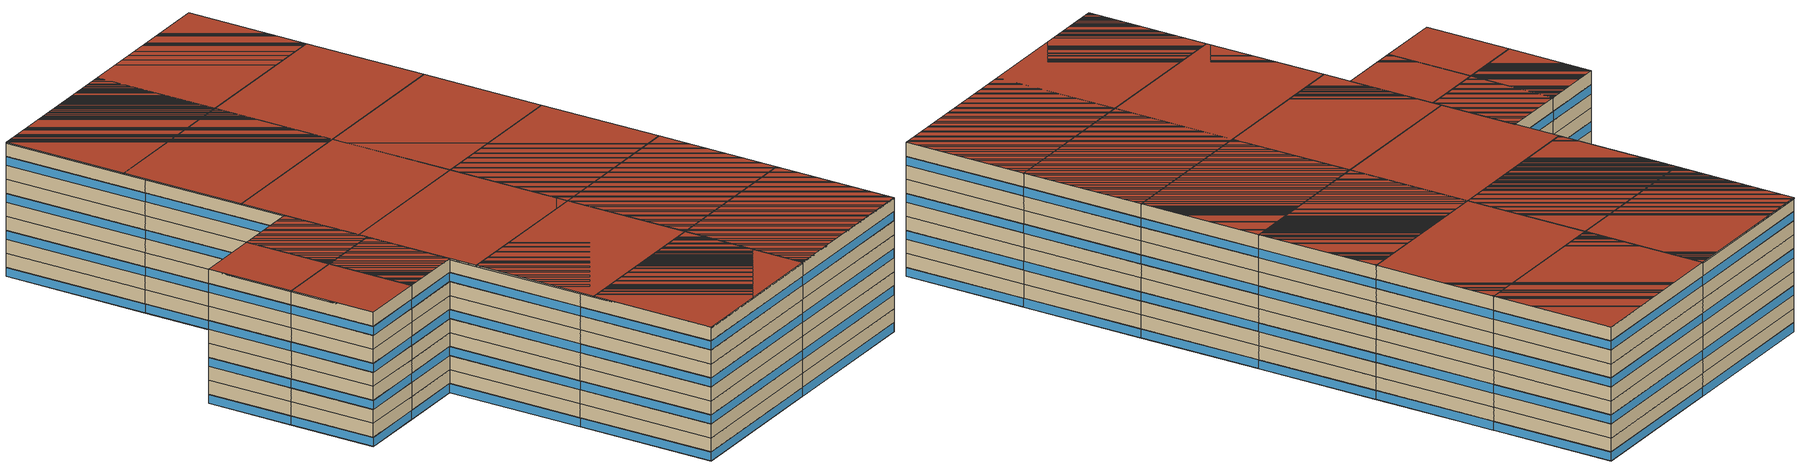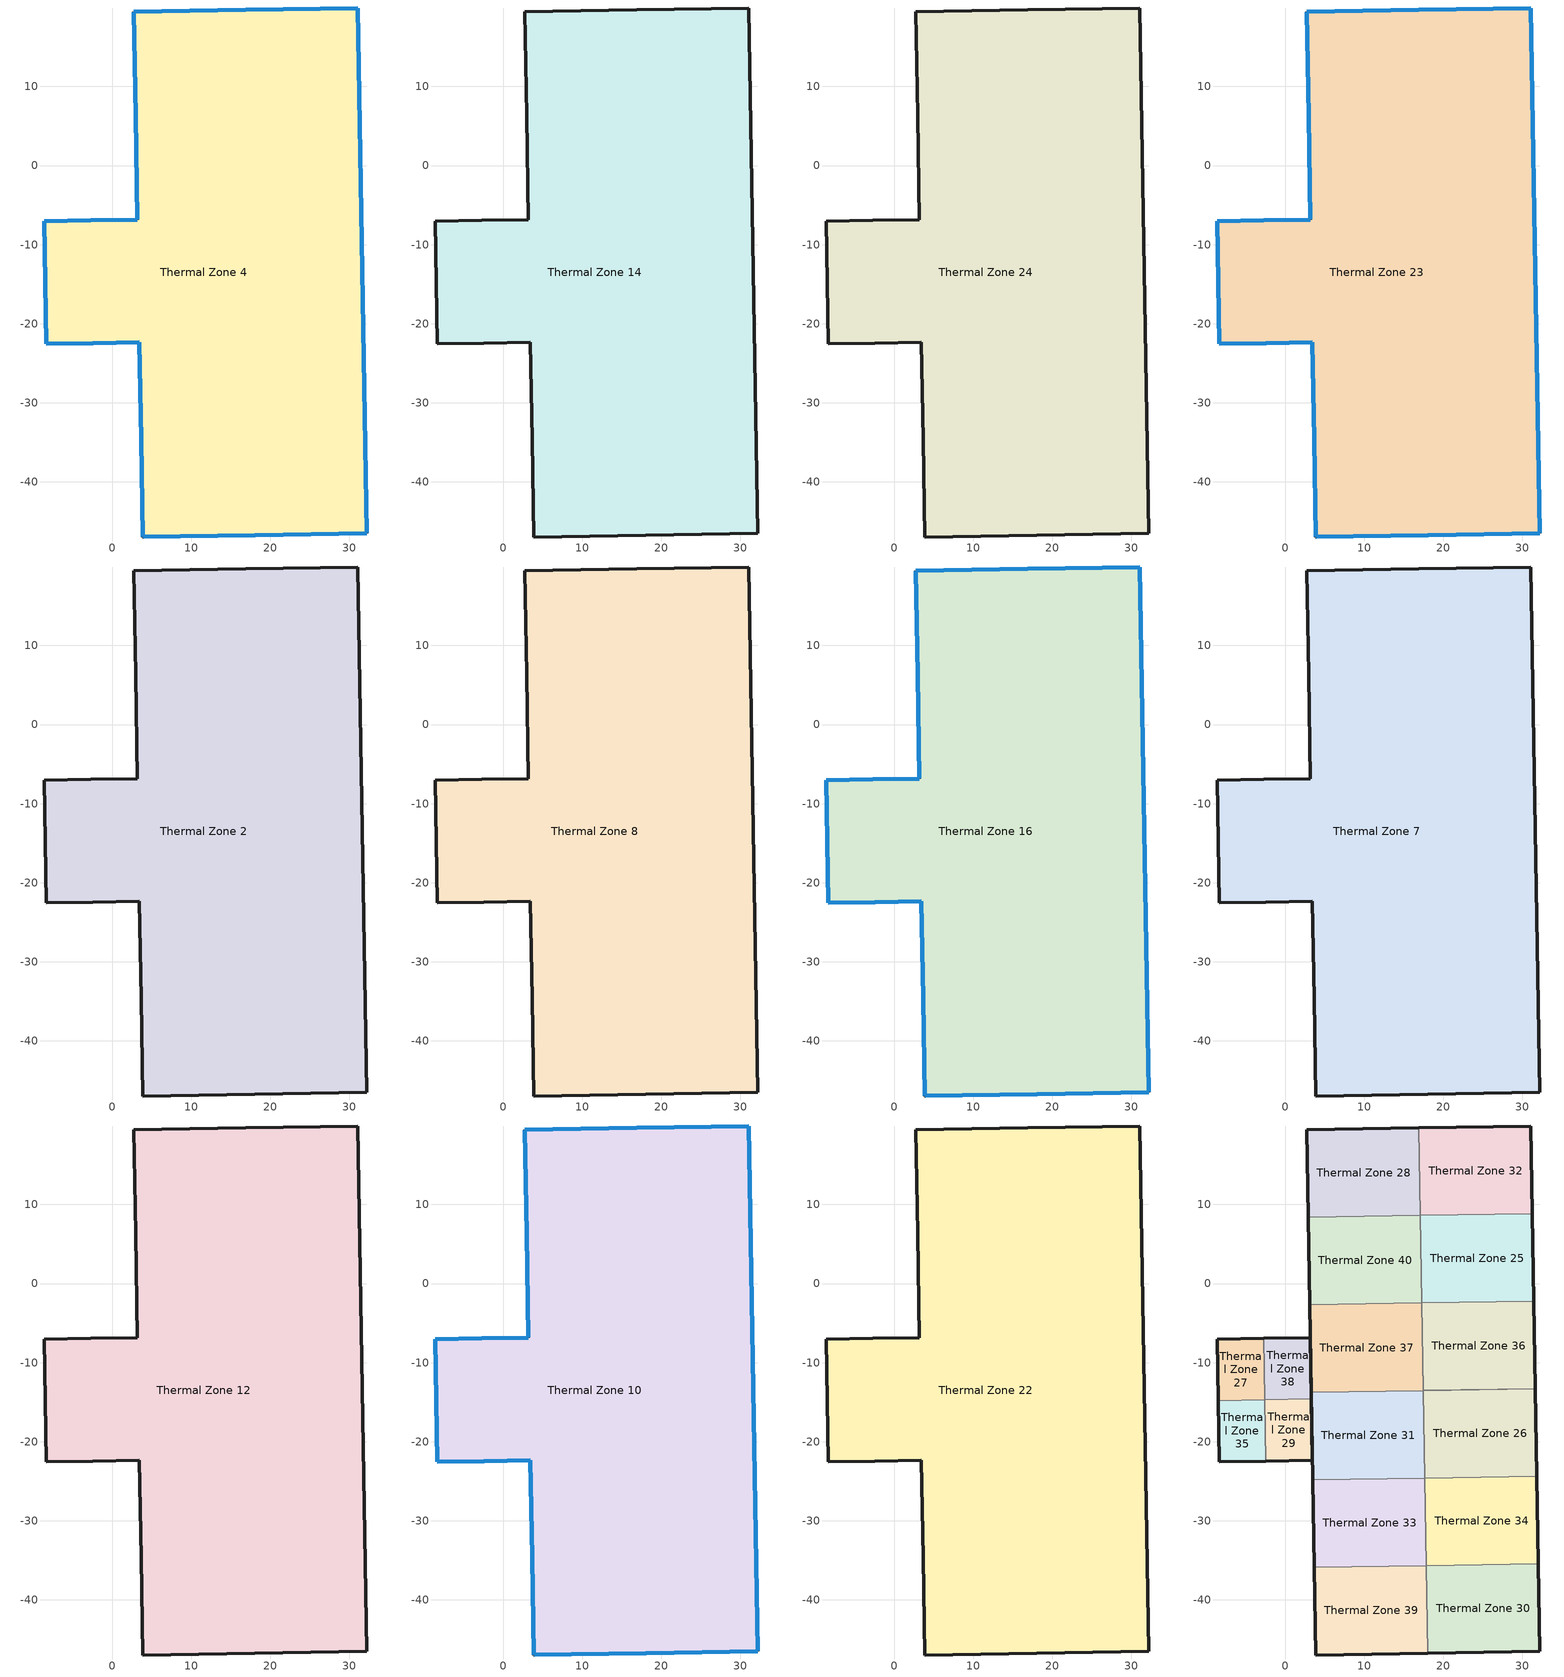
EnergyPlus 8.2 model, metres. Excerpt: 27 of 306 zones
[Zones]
Thermal Zone 4
 floor to Thermal Zone 9 (ASHRAE 90.1-2004 ExtWall Mass ClimateZone 6 Reversed): 31.05,19.92 31.24,8.86 31.43,-2.21 31.62,-13.27 31.82,-24.34 32.01,-35.4 32.2,-46.47 18.04,-46.71 3.88,-46.95 3.67,-34.65 3.46,-22.34 -2.44,-22.44 -8.33,-22.54 -8.46,-14.78 -8.6,-7.03 -2.7,-6.93 3.19,-6.82 2.96,6.3 2.73,19.43 16.89,19.68 z14.44
 wall outside (ASHRAE 90.1-2004 ExtWall Mass ClimateZone 6): 31.24,8.86 31.05,19.92 16.89,19.68 2.73,19.43 2.96,6.3 3.19,-6.82 -2.7,-6.93 -8.6,-7.03 -8.46,-14.78 -8.33,-22.54 -2.44,-22.44 3.46,-22.34 3.67,-34.65 3.88,-46.95 18.04,-46.71 32.2,-46.47 32.01,-35.4 31.82,-24.34 31.62,-13.27 31.43,-2.21 31.24,8.86 z14.44:15.26
 window (ASHRAE 90.1-2004 ExtWindow ClimateZone 4-6): 31.24,8.88 31.05,19.89 / 31.43,-2.18 31.24,8.83 / 31.62,-13.25 31.43,-2.23 / 31.81,-24.31 31.62,-13.3 / 32.01,-35.38 31.82,-24.36 / 32.2,-46.44 32.01,-35.43 / 18.07,-46.71 32.17,-46.47 / 3.91,-46.95 18.01,-46.71 / 3.67,-34.67 3.88,-46.93 / 3.46,-22.36 3.67,-34.62 / -2.41,-22.44 3.43,-22.34 / -8.3,-22.54 -2.46,-22.44 / -8.46,-14.81 -8.33,-22.52 / -8.59,-7.05 -8.46,-14.76 / -2.73,-6.93 -8.57,-7.03 / 3.16,-6.82 -2.68,-6.93 / 2.96,6.28 3.19,-6.8 / 2.73,19.41 2.96,6.33 / 16.87,19.67 2.76,19.43 / 31.02,19.92 16.92,19.68 z14.46:15.23
Thermal Zone 14
 floor to Thermal Zone 4 (ASHRAE 90.1-2004 ExtWall Mass ClimateZone 6 Reversed): 31.05,19.92 31.24,8.86 31.43,-2.21 31.62,-13.27 31.82,-24.34 32.01,-35.4 32.2,-46.47 18.04,-46.71 3.88,-46.95 3.67,-34.65 3.46,-22.34 -2.44,-22.44 -8.33,-22.54 -8.46,-14.78 -8.6,-7.03 -2.7,-6.93 3.19,-6.82 2.96,6.3 2.73,19.43 16.89,19.68 z15.26
 wall outside (ASHRAE 90.1-2004 ExtWall Mass ClimateZone 6): 31.24,8.86 31.05,19.92 16.89,19.68 2.73,19.43 2.96,6.3 3.19,-6.82 -2.7,-6.93 -8.6,-7.03 -8.46,-14.78 -8.33,-22.54 -2.44,-22.44 3.46,-22.34 3.67,-34.65 3.88,-46.95 18.04,-46.71 32.2,-46.47 32.01,-35.4 31.82,-24.34 31.62,-13.27 31.43,-2.21 31.24,8.86 z15.26:16.5
Thermal Zone 24
 floor to Thermal Zone 14 (ASHRAE 90.1-2004 ExtWall Mass ClimateZone 6 Reversed): 31.05,19.92 31.24,8.86 31.43,-2.21 31.62,-13.27 31.82,-24.34 32.01,-35.4 32.2,-46.47 18.04,-46.71 3.88,-46.95 3.67,-34.65 3.46,-22.34 -2.44,-22.44 -8.33,-22.54 -8.46,-14.78 -8.6,-7.03 -2.7,-6.93 3.19,-6.82 2.96,6.3 2.73,19.43 16.89,19.68 z16.5
 wall outside (ASHRAE 90.1-2004 ExtWall Mass ClimateZone 6): 31.24,8.86 31.05,19.92 16.89,19.68 2.73,19.43 2.96,6.3 3.19,-6.82 -2.7,-6.93 -8.6,-7.03 -8.46,-14.78 -8.33,-22.54 -2.44,-22.44 3.46,-22.34 3.67,-34.65 3.88,-46.95 18.04,-46.71 32.2,-46.47 32.01,-35.4 31.82,-24.34 31.62,-13.27 31.43,-2.21 31.24,8.86 z16.5:17.74
Thermal Zone 23
 floor to Thermal Zone 24 (ASHRAE 90.1-2004 ExtWall Mass ClimateZone 6 Reversed): 31.05,19.92 31.24,8.86 31.43,-2.21 31.62,-13.27 31.82,-24.34 32.01,-35.4 32.2,-46.47 18.04,-46.71 3.88,-46.95 3.67,-34.65 3.46,-22.34 -2.44,-22.44 -8.33,-22.54 -8.46,-14.78 -8.6,-7.03 -2.7,-6.93 3.19,-6.82 2.96,6.3 2.73,19.43 16.89,19.68 z17.74
 wall outside (ASHRAE 90.1-2004 ExtWall Mass ClimateZone 6): 31.24,8.86 31.05,19.92 16.89,19.68 2.73,19.43 2.96,6.3 3.19,-6.82 -2.7,-6.93 -8.6,-7.03 -8.46,-14.78 -8.33,-22.54 -2.44,-22.44 3.46,-22.34 3.67,-34.65 3.88,-46.95 18.04,-46.71 32.2,-46.47 32.01,-35.4 31.82,-24.34 31.62,-13.27 31.43,-2.21 31.24,8.86 z17.74:18.56
 window (ASHRAE 90.1-2004 ExtWindow ClimateZone 4-6): 31.24,8.88 31.05,19.89 / 31.43,-2.18 31.24,8.83 / 31.62,-13.25 31.43,-2.23 / 31.81,-24.31 31.62,-13.3 / 32.01,-35.38 31.82,-24.36 / 32.2,-46.44 32.01,-35.43 / 18.07,-46.71 32.17,-46.47 / 3.91,-46.95 18.01,-46.71 / 3.67,-34.67 3.88,-46.93 / 3.46,-22.36 3.67,-34.62 / -2.41,-22.44 3.43,-22.34 / -8.3,-22.54 -2.46,-22.44 / -8.46,-14.81 -8.33,-22.52 / -8.59,-7.05 -8.46,-14.76 / -2.73,-6.93 -8.57,-7.03 / 3.16,-6.82 -2.68,-6.93 / 2.96,6.28 3.19,-6.8 / 2.73,19.41 2.96,6.33 / 16.87,19.67 2.76,19.43 / 31.02,19.92 16.92,19.68 z17.76:18.53
Thermal Zone 2
 floor to Thermal Zone 23 (ASHRAE 90.1-2004 ExtWall Mass ClimateZone 6 Reversed): 31.05,19.92 31.24,8.86 31.43,-2.21 31.62,-13.27 31.82,-24.34 32.01,-35.4 32.2,-46.47 18.04,-46.71 3.88,-46.95 3.67,-34.65 3.46,-22.34 -2.44,-22.44 -8.33,-22.54 -8.46,-14.78 -8.6,-7.03 -2.7,-6.93 3.19,-6.82 2.96,6.3 2.73,19.43 16.89,19.68 z18.56
 wall outside (ASHRAE 90.1-2004 ExtWall Mass ClimateZone 6): 31.24,8.86 31.05,19.92 16.89,19.68 2.73,19.43 2.96,6.3 3.19,-6.82 -2.7,-6.93 -8.6,-7.03 -8.46,-14.78 -8.33,-22.54 -2.44,-22.44 3.46,-22.34 3.67,-34.65 3.88,-46.95 18.04,-46.71 32.2,-46.47 32.01,-35.4 31.82,-24.34 31.62,-13.27 31.43,-2.21 31.24,8.86 z18.56:19.8
Thermal Zone 8
 floor to Thermal Zone 2 (ASHRAE 90.1-2004 ExtWall Mass ClimateZone 6 Reversed): 31.05,19.92 31.24,8.86 31.43,-2.21 31.62,-13.27 31.82,-24.34 32.01,-35.4 32.2,-46.47 18.04,-46.71 3.88,-46.95 3.67,-34.65 3.46,-22.34 -2.44,-22.44 -8.33,-22.54 -8.46,-14.78 -8.6,-7.03 -2.7,-6.93 3.19,-6.82 2.96,6.3 2.73,19.43 16.89,19.68 z19.8
 wall outside (ASHRAE 90.1-2004 ExtWall Mass ClimateZone 6): 31.24,8.86 31.05,19.92 16.89,19.68 2.73,19.43 2.96,6.3 3.19,-6.82 -2.7,-6.93 -8.6,-7.03 -8.46,-14.78 -8.33,-22.54 -2.44,-22.44 3.46,-22.34 3.67,-34.65 3.88,-46.95 18.04,-46.71 32.2,-46.47 32.01,-35.4 31.82,-24.34 31.62,-13.27 31.43,-2.21 31.24,8.86 z19.8:21.04
Thermal Zone 16
 floor to Thermal Zone 8 (ASHRAE 90.1-2004 ExtWall Mass ClimateZone 6 Reversed): 31.05,19.92 31.24,8.86 31.43,-2.21 31.62,-13.27 31.82,-24.34 32.01,-35.4 32.2,-46.47 18.04,-46.71 3.88,-46.95 3.67,-34.65 3.46,-22.34 -2.44,-22.44 -8.33,-22.54 -8.46,-14.78 -8.6,-7.03 -2.7,-6.93 3.19,-6.82 2.96,6.3 2.73,19.43 16.89,19.68 z21.04
 wall outside (ASHRAE 90.1-2004 ExtWall Mass ClimateZone 6): 31.24,8.86 31.05,19.92 16.89,19.68 2.73,19.43 2.96,6.3 3.19,-6.82 -2.7,-6.93 -8.6,-7.03 -8.46,-14.78 -8.33,-22.54 -2.44,-22.44 3.46,-22.34 3.67,-34.65 3.88,-46.95 18.04,-46.71 32.2,-46.47 32.01,-35.4 31.82,-24.34 31.62,-13.27 31.43,-2.21 31.24,8.86 z21.04:21.86
 window (ASHRAE 90.1-2004 ExtWindow ClimateZone 4-6): 31.24,8.88 31.05,19.89 / 31.43,-2.18 31.24,8.83 / 31.62,-13.25 31.43,-2.23 / 31.81,-24.31 31.62,-13.3 / 32.01,-35.38 31.82,-24.36 / 32.2,-46.44 32.01,-35.43 / 18.07,-46.71 32.17,-46.47 / 3.91,-46.95 18.01,-46.71 / 3.67,-34.67 3.88,-46.93 / 3.46,-22.36 3.67,-34.62 / -2.41,-22.44 3.43,-22.34 / -8.3,-22.54 -2.46,-22.44 / -8.46,-14.81 -8.33,-22.52 / -8.59,-7.05 -8.46,-14.76 / -2.73,-6.93 -8.57,-7.03 / 3.16,-6.82 -2.68,-6.93 / 2.96,6.28 3.19,-6.8 / 2.73,19.41 2.96,6.33 / 16.87,19.67 2.76,19.43 / 31.02,19.92 16.92,19.68 z21.06:21.83
Thermal Zone 7
 floor to Thermal Zone 16 (ASHRAE 90.1-2004 ExtWall Mass ClimateZone 6 Reversed): 31.05,19.92 31.24,8.86 31.43,-2.21 31.62,-13.27 31.82,-24.34 32.01,-35.4 32.2,-46.47 18.04,-46.71 3.88,-46.95 3.67,-34.65 3.46,-22.34 -2.44,-22.44 -8.33,-22.54 -8.46,-14.78 -8.6,-7.03 -2.7,-6.93 3.19,-6.82 2.96,6.3 2.73,19.43 16.89,19.68 z21.86
 wall outside (ASHRAE 90.1-2004 ExtWall Mass ClimateZone 6): 31.24,8.86 31.05,19.92 16.89,19.68 2.73,19.43 2.96,6.3 3.19,-6.82 -2.7,-6.93 -8.6,-7.03 -8.46,-14.78 -8.33,-22.54 -2.44,-22.44 3.46,-22.34 3.67,-34.65 3.88,-46.95 18.04,-46.71 32.2,-46.47 32.01,-35.4 31.82,-24.34 31.62,-13.27 31.43,-2.21 31.24,8.86 z21.86:23.1
Thermal Zone 12
 floor to Thermal Zone 7 (ASHRAE 90.1-2004 ExtWall Mass ClimateZone 6 Reversed): 31.05,19.92 31.24,8.86 31.43,-2.21 31.62,-13.27 31.82,-24.34 32.01,-35.4 32.2,-46.47 18.04,-46.71 3.88,-46.95 3.67,-34.65 3.46,-22.34 -2.44,-22.44 -8.33,-22.54 -8.46,-14.78 -8.6,-7.03 -2.7,-6.93 3.19,-6.82 2.96,6.3 2.73,19.43 16.89,19.68 z23.1
 wall outside (ASHRAE 90.1-2004 ExtWall Mass ClimateZone 6): 31.24,8.86 31.05,19.92 16.89,19.68 2.73,19.43 2.96,6.3 3.19,-6.82 -2.7,-6.93 -8.6,-7.03 -8.46,-14.78 -8.33,-22.54 -2.44,-22.44 3.46,-22.34 3.67,-34.65 3.88,-46.95 18.04,-46.71 32.2,-46.47 32.01,-35.4 31.82,-24.34 31.62,-13.27 31.43,-2.21 31.24,8.86 z23.1:24.34
Thermal Zone 10
 floor to Thermal Zone 12 (ASHRAE 90.1-2004 ExtWall Mass ClimateZone 6 Reversed): 31.05,19.92 31.24,8.86 31.43,-2.21 31.62,-13.27 31.82,-24.34 32.01,-35.4 32.2,-46.47 18.04,-46.71 3.88,-46.95 3.67,-34.65 3.46,-22.34 -2.44,-22.44 -8.33,-22.54 -8.46,-14.78 -8.6,-7.03 -2.7,-6.93 3.19,-6.82 2.96,6.3 2.73,19.43 16.89,19.68 z24.34
 wall outside (ASHRAE 90.1-2004 ExtWall Mass ClimateZone 6): 31.24,8.86 31.05,19.92 16.89,19.68 2.73,19.43 2.96,6.3 3.19,-6.82 -2.7,-6.93 -8.6,-7.03 -8.46,-14.78 -8.33,-22.54 -2.44,-22.44 3.46,-22.34 3.67,-34.65 3.88,-46.95 18.04,-46.71 32.2,-46.47 32.01,-35.4 31.82,-24.34 31.62,-13.27 31.43,-2.21 31.24,8.86 z24.34:25.16
 window (ASHRAE 90.1-2004 ExtWindow ClimateZone 4-6): 31.24,8.88 31.05,19.89 / 31.43,-2.18 31.24,8.83 / 31.62,-13.25 31.43,-2.23 / 31.81,-24.31 31.62,-13.3 / 32.01,-35.38 31.82,-24.36 / 32.2,-46.44 32.01,-35.43 / 18.07,-46.71 32.17,-46.47 / 3.91,-46.95 18.01,-46.71 / 3.67,-34.67 3.88,-46.93 / 3.46,-22.36 3.67,-34.62 / -2.41,-22.44 3.43,-22.34 / -8.3,-22.54 -2.46,-22.44 / -8.46,-14.81 -8.33,-22.52 / -8.59,-7.05 -8.46,-14.76 / -2.73,-6.93 -8.57,-7.03 / 3.16,-6.82 -2.68,-6.93 / 2.96,6.28 3.19,-6.8 / 2.73,19.41 2.96,6.33 / 16.87,19.67 2.76,19.43 / 31.02,19.92 16.92,19.68 z24.36:25.13
Thermal Zone 22
 floor to Thermal Zone 10 (ASHRAE 90.1-2004 ExtWall Mass ClimateZone 6 Reversed): 31.05,19.92 31.24,8.86 31.43,-2.21 31.62,-13.27 31.82,-24.34 32.01,-35.4 32.2,-46.47 18.04,-46.71 3.88,-46.95 3.67,-34.65 3.46,-22.34 -2.44,-22.44 -8.33,-22.54 -8.46,-14.78 -8.6,-7.03 -2.7,-6.93 3.19,-6.82 2.96,6.3 2.73,19.43 16.89,19.68 z25.16
 wall outside (ASHRAE 90.1-2004 ExtWall Mass ClimateZone 6): 31.24,8.86 31.05,19.92 16.89,19.68 2.73,19.43 2.96,6.3 3.19,-6.82 -2.7,-6.93 -8.6,-7.03 -8.46,-14.78 -8.33,-22.54 -2.44,-22.44 3.46,-22.34 3.67,-34.65 3.88,-46.95 18.04,-46.71 32.2,-46.47 32.01,-35.4 31.82,-24.34 31.62,-13.27 31.43,-2.21 31.24,8.86 z25.16:26.4
 roof outside (ASHRAE 90.1-2004 ExtWall Mass ClimateZone 6): 16.89,19.68 2.73,19.43 2.96,6.3 3.19,-6.82 -2.7,-6.93 -8.6,-7.03 -8.46,-14.78 -8.33,-22.54 -2.44,-22.44 3.46,-22.34 3.67,-34.65 3.88,-46.95 18.04,-46.71 32.2,-46.47 32.01,-35.4 31.82,-24.34 31.62,-13.27 31.43,-2.21 31.24,8.86 31.05,19.92 z26.4
Thermal Zone 25
 floor ground (ASHRAE 90.1-2004 ExtWall Mass ClimateZone 6): 31.24,8.86 31.43,-2.21 17.27,-2.45 17.08,8.61 z26.3
 wall outside (ASHRAE 90.1-2004 ExtWall Mass ClimateZone 6): 31.43,-2.21 31.24,8.86 z26.3:26.4
 wall to Thermal Zone 36 (ASHRAE 90.1-2004 ExtWall Mass ClimateZone 6): 17.27,-2.45 31.43,-2.21 z26.3:26.4
 wall to Thermal Zone 40 (ASHRAE 90.1-2004 ExtWall Mass ClimateZone 6): 17.08,8.61 17.27,-2.45 z26.3:26.4
 wall to Thermal Zone 32 (ASHRAE 90.1-2004 ExtWall Mass ClimateZone 6 Reversed): 31.24,8.86 17.08,8.61 z26.3:26.4
 roof outside (ASHRAE 90.1-2004 ExtWall Mass ClimateZone 6): 17.08,8.61 17.27,-2.45 31.43,-2.21 31.24,8.86 z26.4
Thermal Zone 26
 floor ground (ASHRAE 90.1-2004 ExtWall Mass ClimateZone 6): 31.62,-13.27 31.82,-24.34 17.66,-24.58 17.47,-13.52 z26.3
 wall outside (ASHRAE 90.1-2004 ExtWall Mass ClimateZone 6): 31.82,-24.34 31.62,-13.27 z26.3:26.4
 wall to Thermal Zone 34 (ASHRAE 90.1-2004 ExtWall Mass ClimateZone 6): 17.66,-24.58 31.82,-24.34 z26.3:26.4
 wall to Thermal Zone 31 (ASHRAE 90.1-2004 ExtWall Mass ClimateZone 6): 17.47,-13.52 17.66,-24.58 z26.3:26.4
 wall to Thermal Zone 36 (ASHRAE 90.1-2004 ExtWall Mass ClimateZone 6 Reversed): 31.62,-13.27 17.47,-13.52 z26.3:26.4
 roof outside (ASHRAE 90.1-2004 ExtWall Mass ClimateZone 6): 17.47,-13.52 17.66,-24.58 31.82,-24.34 31.62,-13.27 z26.4
Thermal Zone 27
 floor ground (ASHRAE 90.1-2004 ExtWall Mass ClimateZone 6): -2.7,-6.93 -2.57,-14.68 -8.46,-14.78 -8.6,-7.03 z26.3
 wall outside (ASHRAE 90.1-2004 ExtWall Mass ClimateZone 6): -2.7,-6.93 -8.6,-7.03 -8.46,-14.78 z26.3:26.4
 wall to Thermal Zone 38 (ASHRAE 90.1-2004 ExtWall Mass ClimateZone 6 Reversed): -2.57,-14.68 -2.7,-6.93 z26.3:26.4
 wall to Thermal Zone 35 (ASHRAE 90.1-2004 ExtWall Mass ClimateZone 6): -8.46,-14.78 -2.57,-14.68 z26.3:26.4
 roof outside (ASHRAE 90.1-2004 ExtWall Mass ClimateZone 6): -8.6,-7.03 -8.46,-14.78 -2.57,-14.68 -2.7,-6.93 z26.4
Thermal Zone 28
 floor ground (ASHRAE 90.1-2004 ExtWall Mass ClimateZone 6): 16.89,19.68 17.08,8.61 2.93,8.37 2.73,19.43 z26.3
 wall outside (ASHRAE 90.1-2004 ExtWall Mass ClimateZone 6): 16.89,19.68 2.73,19.43 2.93,8.37 z26.3:26.4
 wall to Thermal Zone 32 (ASHRAE 90.1-2004 ExtWall Mass ClimateZone 6 Reversed): 17.08,8.61 16.89,19.68 z26.3:26.4
 wall to Thermal Zone 40 (ASHRAE 90.1-2004 ExtWall Mass ClimateZone 6): 2.93,8.37 17.08,8.61 z26.3:26.4
 roof outside (ASHRAE 90.1-2004 ExtWall Mass ClimateZone 6): 2.73,19.43 2.93,8.37 17.08,8.61 16.89,19.68 z26.4
Thermal Zone 29
 floor ground (ASHRAE 90.1-2004 ExtWall Mass ClimateZone 6): 3.32,-14.58 3.46,-22.34 -2.44,-22.44 -2.57,-14.68 z26.3
 wall outside (ASHRAE 90.1-2004 ExtWall Mass ClimateZone 6): -2.44,-22.44 3.46,-22.34 3.32,-14.58 z26.3:26.4
 wall to Thermal Zone 35 (ASHRAE 90.1-2004 ExtWall Mass ClimateZone 6): -2.57,-14.68 -2.44,-22.44 z26.3:26.4
 wall to Thermal Zone 38 (ASHRAE 90.1-2004 ExtWall Mass ClimateZone 6 Reversed): 3.32,-14.58 -2.57,-14.68 z26.3:26.4
 roof outside (ASHRAE 90.1-2004 ExtWall Mass ClimateZone 6): -2.57,-14.68 -2.44,-22.44 3.46,-22.34 3.32,-14.58 z26.4
Thermal Zone 30
 floor ground (ASHRAE 90.1-2004 ExtWall Mass ClimateZone 6): 32.01,-35.4 32.2,-46.47 18.04,-46.71 17.85,-35.65 z26.3
 wall outside (ASHRAE 90.1-2004 ExtWall Mass ClimateZone 6): 18.04,-46.71 32.2,-46.47 32.01,-35.4 z26.3:26.4
 wall to Thermal Zone 39 (ASHRAE 90.1-2004 ExtWall Mass ClimateZone 6): 17.85,-35.65 18.04,-46.71 z26.3:26.4
 wall to Thermal Zone 34 (ASHRAE 90.1-2004 ExtWall Mass ClimateZone 6 Reversed): 32.01,-35.4 17.85,-35.65 z26.3:26.4
 roof outside (ASHRAE 90.1-2004 ExtWall Mass ClimateZone 6): 17.85,-35.65 18.04,-46.71 32.2,-46.47 32.01,-35.4 z26.4
Thermal Zone 31
 floor ground (ASHRAE 90.1-2004 ExtWall Mass ClimateZone 6): 17.47,-13.52 17.66,-24.58 3.5,-24.83 3.31,-13.76 z26.3
 wall outside (ASHRAE 90.1-2004 ExtWall Mass ClimateZone 6): 3.31,-13.76 3.5,-24.83 z26.3:26.4
 wall to Thermal Zone 33 (ASHRAE 90.1-2004 ExtWall Mass ClimateZone 6): 3.5,-24.83 17.66,-24.58 z26.3:26.4
 wall to Thermal Zone 37 (ASHRAE 90.1-2004 ExtWall Mass ClimateZone 6 Reversed): 17.47,-13.52 3.31,-13.76 z26.3:26.4
 roof outside (ASHRAE 90.1-2004 ExtWall Mass ClimateZone 6): 3.31,-13.76 3.5,-24.83 17.66,-24.58 17.47,-13.52 z26.4
Thermal Zone 32
 floor ground (ASHRAE 90.1-2004 ExtWall Mass ClimateZone 6): 31.05,19.92 31.24,8.86 17.08,8.61 16.89,19.68 z26.3
 wall outside (ASHRAE 90.1-2004 ExtWall Mass ClimateZone 6): 31.24,8.86 31.05,19.92 16.89,19.68 z26.3:26.4
 roof outside (ASHRAE 90.1-2004 ExtWall Mass ClimateZone 6): 16.89,19.68 17.08,8.61 31.24,8.86 31.05,19.92 z26.4
Thermal Zone 33
 floor ground (ASHRAE 90.1-2004 ExtWall Mass ClimateZone 6): 17.66,-24.58 17.85,-35.65 3.69,-35.89 3.5,-24.83 z26.3
 wall outside (ASHRAE 90.1-2004 ExtWall Mass ClimateZone 6): 3.5,-24.83 3.69,-35.89 z26.3:26.4
 wall to Thermal Zone 34 (ASHRAE 90.1-2004 ExtWall Mass ClimateZone 6 Reversed): 17.85,-35.65 17.66,-24.58 z26.3:26.4
 wall to Thermal Zone 39 (ASHRAE 90.1-2004 ExtWall Mass ClimateZone 6): 3.69,-35.89 17.85,-35.65 z26.3:26.4
 roof outside (ASHRAE 90.1-2004 ExtWall Mass ClimateZone 6): 3.5,-24.83 3.69,-35.89 17.85,-35.65 17.66,-24.58 z26.4
Thermal Zone 34
 floor ground (ASHRAE 90.1-2004 ExtWall Mass ClimateZone 6): 31.82,-24.34 32.01,-35.4 17.85,-35.65 17.66,-24.58 z26.3
 wall outside (ASHRAE 90.1-2004 ExtWall Mass ClimateZone 6): 32.01,-35.4 31.82,-24.34 z26.3:26.4
 roof outside (ASHRAE 90.1-2004 ExtWall Mass ClimateZone 6): 17.66,-24.58 17.85,-35.65 32.01,-35.4 31.82,-24.34 z26.4
Thermal Zone 35
 floor ground (ASHRAE 90.1-2004 ExtWall Mass ClimateZone 6): -2.57,-14.68 -2.44,-22.44 -8.33,-22.54 -8.46,-14.78 z26.3
 wall outside (ASHRAE 90.1-2004 ExtWall Mass ClimateZone 6): -8.46,-14.78 -8.33,-22.54 -2.44,-22.44 z26.3:26.4
 roof outside (ASHRAE 90.1-2004 ExtWall Mass ClimateZone 6): -8.46,-14.78 -8.33,-22.54 -2.44,-22.44 -2.57,-14.68 z26.4
Thermal Zone 36
 floor ground (ASHRAE 90.1-2004 ExtWall Mass ClimateZone 6): 31.43,-2.21 31.62,-13.27 17.47,-13.52 17.27,-2.45 z26.3
 wall outside (ASHRAE 90.1-2004 ExtWall Mass ClimateZone 6): 31.62,-13.27 31.43,-2.21 z26.3:26.4
 wall to Thermal Zone 37 (ASHRAE 90.1-2004 ExtWall Mass ClimateZone 6): 17.27,-2.45 17.47,-13.52 z26.3:26.4
 roof outside (ASHRAE 90.1-2004 ExtWall Mass ClimateZone 6): 17.27,-2.45 17.47,-13.52 31.62,-13.27 31.43,-2.21 z26.4
Thermal Zone 37
 floor ground (ASHRAE 90.1-2004 ExtWall Mass ClimateZone 6): 17.27,-2.45 17.47,-13.52 3.31,-13.76 3.12,-2.7 z26.3
 wall outside (ASHRAE 90.1-2004 ExtWall Mass ClimateZone 6): 3.12,-2.7 3.31,-13.76 z26.3:26.4
 wall to Thermal Zone 40 (ASHRAE 90.1-2004 ExtWall Mass ClimateZone 6 Reversed): 17.27,-2.45 3.12,-2.7 z26.3:26.4
 roof outside (ASHRAE 90.1-2004 ExtWall Mass ClimateZone 6): 3.12,-2.7 3.31,-13.76 17.47,-13.52 17.27,-2.45 z26.4
Thermal Zone 38
 floor ground (ASHRAE 90.1-2004 ExtWall Mass ClimateZone 6): 3.19,-6.82 3.32,-14.58 -2.57,-14.68 -2.7,-6.93 z26.3
 wall outside (ASHRAE 90.1-2004 ExtWall Mass ClimateZone 6): 3.32,-14.58 3.19,-6.82 -2.7,-6.93 z26.3:26.4
 roof outside (ASHRAE 90.1-2004 ExtWall Mass ClimateZone 6): -2.7,-6.93 -2.57,-14.68 3.32,-14.58 3.19,-6.82 z26.4
Thermal Zone 39
 floor ground (ASHRAE 90.1-2004 ExtWall Mass ClimateZone 6): 17.85,-35.65 18.04,-46.71 3.88,-46.95 3.69,-35.89 z26.3
 wall outside (ASHRAE 90.1-2004 ExtWall Mass ClimateZone 6): 3.69,-35.89 3.88,-46.95 18.04,-46.71 z26.3:26.4
 roof outside (ASHRAE 90.1-2004 ExtWall Mass ClimateZone 6): 3.69,-35.89 3.88,-46.95 18.04,-46.71 17.85,-35.65 z26.4
Thermal Zone 40
 floor ground (ASHRAE 90.1-2004 ExtWall Mass ClimateZone 6): 17.08,8.61 17.27,-2.45 3.12,-2.7 2.93,8.37 z26.3
 wall outside (ASHRAE 90.1-2004 ExtWall Mass ClimateZone 6): 2.93,8.37 3.12,-2.7 z26.3:26.4
 roof outside (ASHRAE 90.1-2004 ExtWall Mass ClimateZone 6): 2.93,8.37 3.12,-2.7 17.27,-2.45 17.08,8.61 z26.4
[Building]
Building 1: North Axis {deg}=0; Solar Distribution=FullExteriorWithReflections
[Material] Thermal Absorptance=0.9
Name | Roughness | Thickness {m} | Conductivity {W/m-K} | Density {kg/m3} | Specific Heat {J/kg-K} | Solar Absorptance | Visible Absorptance
1/2IN Gypsum | Smooth | 0.0127 | 0.16 | 784.9 | 830 | 0.4 | 0.4
1IN Stucco | Smooth | 0.0253 | 0.6918 | 1858 | 837 | 0.92 | 0.92
8IN CONCRETE HW RefBldg | Rough | 0.2032 | 1.311 | 2240 | 836.8 | 0.7 | 0.7
Mass NonRes Wall Insulation-1.69 | MediumRough | 0.0623673 | 0.049 | 265 | 836.8 | 0.7 | 0.7
[WindowMaterial:SimpleGlazingSystem]
Fixed Window 3.24/0.39/0.31: U-Factor {W/m2-K}=3.23646; Solar Heat Gain Coefficient=0.39; Visible Transmittance=0.31
[Construction]
ASHRAE 90.1-2004 ExtWall Mass ClimateZone 6: 1IN Stucco, 8IN CONCRETE HW RefBldg, Mass NonRes Wall Insulation-1.69, 1/2IN Gypsum
ASHRAE 90.1-2004 ExtWall Mass ClimateZone 6 Reversed: 1/2IN Gypsum, Mass NonRes Wall Insulation-1.69, 8IN CONCRETE HW RefBldg, 1IN Stucco
ASHRAE 90.1-2004 ExtWindow ClimateZone 4-6: Fixed Window 3.24/0.39/0.31
[Zone]
Thermal Zone 10; Thermal Zone 12; Thermal Zone 14; Thermal Zone 16; Thermal Zone 2; Thermal Zone 22; Thermal Zone 23; Thermal Zone 24; Thermal Zone 25; Thermal Zone 26; Thermal Zone 27; Thermal Zone 28; Thermal Zone 29; Thermal Zone 30; Thermal Zone 31; Thermal Zone 32; Thermal Zone 33; Thermal Zone 34; Thermal Zone 35; Thermal Zone 36; Thermal Zone 37; Thermal Zone 38; Thermal Zone 39; Thermal Zone 4; Thermal Zone 40; Thermal Zone 7; Thermal Zone 8
